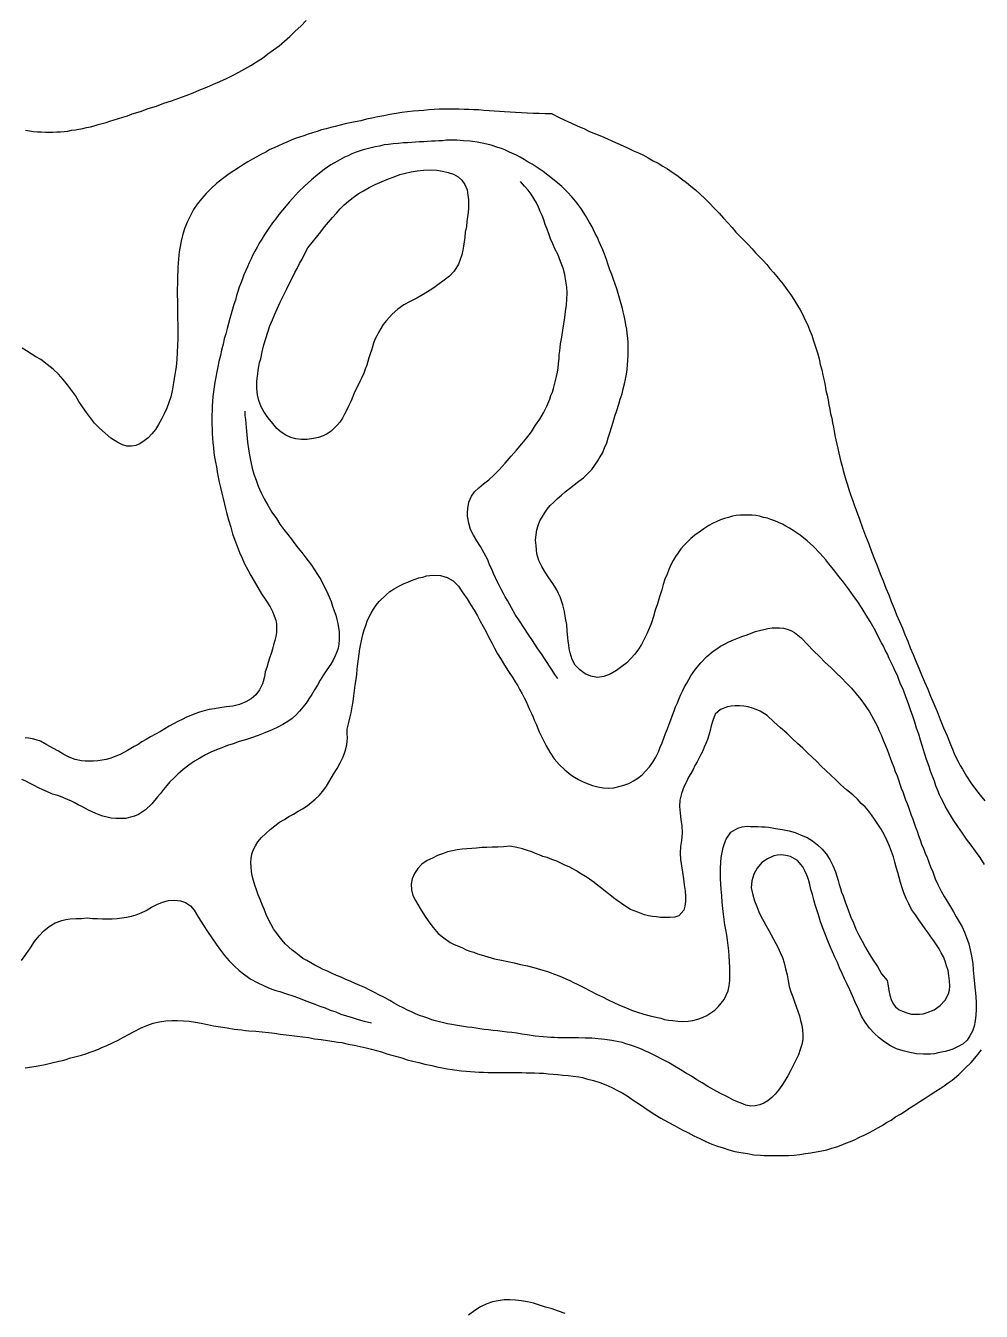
# Model space of a CAD drawing. Header units: inches. Extents: x 401374 to 405300, y 6332180 to 6336621.
# Drawn here: x 402325.6 to 402593.2, y 6334727 to 6335087.1 of the extents above; entities that cross this region are included whole.
import ezdxf

# ---------------------------------------------------------------- set-up
doc = ezdxf.new("R2010")
doc.units = ezdxf.units.IN
doc.header["$MEASUREMENT"] = 0

msp = doc.modelspace()

# ---------------------------------------------------------------- linework, layer by layer
for points in [[(402325.5, 6335057.8), (402326.7, 6335057.7), (402327.8, 6335057.5), (402328.9, 6335057.4), (402330, 6335057.4), (402331.1, 6335057.3), (402332.2, 6335057.3), (402333.2, 6335057.3), (402334.3, 6335057.4), (402335.3, 6335057.4), (402336.4, 6335057.5), (402337.4, 6335057.6), (402338.4, 6335057.8), (402339.5, 6335057.9), (402340.5, 6335058.1), (402341.6, 6335058.3), (402342.6, 6335058.6), (402343.7, 6335058.8), (402344.8, 6335059.1), (402345.9, 6335059.4), (402347, 6335059.7), (402348.1, 6335060), (402349.2, 6335060.4), (402350.4, 6335060.7), (402351.6, 6335061.1), (402352.8, 6335061.5), (402354.1, 6335061.9), (402355.4, 6335062.4), (402357.7, 6335063.1), (402359.9, 6335063.9), (402362.2, 6335064.6), (402364.3, 6335065.4), (402366.4, 6335066.1), (402368.5, 6335066.8), (402370.5, 6335067.6), (402372.5, 6335068.3), (402374.4, 6335069.1), (402376.3, 6335069.9), (402378.2, 6335070.7), (402380, 6335071.5), (402381.8, 6335072.3), (402383.5, 6335073.2), (402385.3, 6335074.1), (402387, 6335075), (402388.6, 6335076), (402390.2, 6335077), (402391.9, 6335078), (402393.4, 6335079.2), (402395, 6335080.3), (402396.6, 6335081.5), (402398.1, 6335082.8), (402399.6, 6335084.1), (402401.1, 6335085.6), (402402.6, 6335087), (402404.1, 6335088.6)], [(402473, 6335062.4), (402471.1, 6335062.4), (402469.4, 6335062.5), (402467.7, 6335062.5), (402466, 6335062.6), (402464.4, 6335062.7), (402462.8, 6335062.8), (402461.3, 6335062.9), (402459.7, 6335063), (402458.3, 6335063.1), (402456.8, 6335063.2), (402455.4, 6335063.3), (402453.9, 6335063.4), (402452.5, 6335063.5), (402451.1, 6335063.5), (402449.7, 6335063.6), (402448.4, 6335063.6), (402447, 6335063.7), (402445.6, 6335063.7), (402444.2, 6335063.7), (402442.8, 6335063.7), (402441.4, 6335063.7), (402440, 6335063.6), (402438.5, 6335063.5), (402437.1, 6335063.4), (402435.6, 6335063.3), (402434.1, 6335063.2), (402432.5, 6335063), (402430.9, 6335062.8), (402429.3, 6335062.5), (402427.6, 6335062.2), (402425.9, 6335061.9), (402424.2, 6335061.6), (402422.5, 6335061.2), (402421, 6335060.9), (402419.4, 6335060.5), (402417.9, 6335060.2), (402416.5, 6335059.9), (402415.1, 6335059.6), (402413.7, 6335059.2), (402412.3, 6335058.9), (402411, 6335058.6), (402409.7, 6335058.2), (402408.4, 6335057.9), (402407.2, 6335057.5), (402405.9, 6335057.1), (402404.7, 6335056.7), (402403.5, 6335056.3), (402402.3, 6335055.9), (402401.1, 6335055.5), (402399.9, 6335055), (402398.7, 6335054.5), (402397.6, 6335054), (402396.4, 6335053.5), (402395.2, 6335052.9), (402394, 6335052.4), (402392.8, 6335051.7), (402391.6, 6335051.1), (402390.3, 6335050.4), (402389.1, 6335049.7), (402387.8, 6335049), (402386.6, 6335048.2), (402385.2, 6335047.3), (402383.9, 6335046.5), (402382.6, 6335045.6), (402380.7, 6335044.2), (402379, 6335042.9), (402377.5, 6335041.5), (402376.1, 6335040.1), (402374.8, 6335038.6), (402373.6, 6335037.1), (402372.6, 6335035.6), (402371.7, 6335033.9), (402370.9, 6335032.3), (402370.2, 6335030.5), (402369.6, 6335028.7), (402369.1, 6335026.8), (402368.8, 6335024.8), (402368.6, 6335023.8), (402368.5, 6335022.8), (402368.4, 6335021.7), (402368.3, 6335020.6), (402368.2, 6335019.5), (402368.2, 6335018.4), (402368.1, 6335017.1), (402368.1, 6335015.9), (402368.1, 6335014.7), (402368, 6335013.6), (402368, 6335012.4), (402368, 6335011.4), (402368.1, 6335010.3), (402368.1, 6335009.2), (402368.1, 6335008.2), (402368.1, 6335007.2), (402368.1, 6335005.2), (402368.2, 6335003.3), (402368.2, 6335001.4), (402368.2, 6334999.5), (402368.1, 6334997.6), (402368, 6334995.6), (402367.9, 6334993.6), (402367.8, 6334992.6), (402367.7, 6334991.6), (402367.5, 6334990.5), (402367.4, 6334989.4), (402367.2, 6334988.3), (402367, 6334987.1), (402366.8, 6334986), (402366.6, 6334984.8), (402366.2, 6334983.2), (402365.7, 6334981.6), (402365.1, 6334980), (402364.4, 6334978.4), (402363.6, 6334976.9), (402362.8, 6334975.4), (402361.9, 6334974), (402360.9, 6334972.8), (402359.9, 6334971.7), (402358.8, 6334970.8), (402357.6, 6334970), (402356.4, 6334969.5), (402355.2, 6334969.3), (402353.9, 6334969.3), (402352.7, 6334969.7), (402351.4, 6334970.4), (402349.4, 6334971.6), (402347.8, 6334973), (402346.3, 6334974.4), (402344.9, 6334975.8), (402343.7, 6334977.3), (402342.6, 6334978.8), (402341.5, 6334980.4), (402340.5, 6334981.9), (402339.5, 6334983.5), (402338.4, 6334985), (402337.3, 6334986.5), (402336.1, 6334988), (402334.8, 6334989.5), (402333.3, 6334990.9), (402331.6, 6334992.2), (402329.8, 6334993.6), (402328.4, 6334994.4), (402327.1, 6334995.2), (402325.8, 6334996), (402324.6, 6334996.8)], [(402473, 6335062.4), (402474.8, 6335061.5), (402476.6, 6335060.6), (402478.4, 6335059.8), (402480.2, 6335059), (402481.9, 6335058.3), (402483.5, 6335057.5), (402485.2, 6335056.8), (402486.8, 6335056.2), (402488.3, 6335055.5), (402489.9, 6335054.8), (402491.4, 6335054.1), (402492.9, 6335053.5), (402494.3, 6335052.8), (402495.8, 6335052.1), (402497.2, 6335051.5), (402498.6, 6335050.8), (402499.9, 6335050.1), (402501.3, 6335049.3), (402502.7, 6335048.6), (402504, 6335047.8), (402505.3, 6335047), (402506.6, 6335046.1), (402507.9, 6335045.2), (402509.2, 6335044.2), (402510.6, 6335043.2), (402511.9, 6335042.2), (402513.2, 6335041.1), (402514.5, 6335039.9), (402515.8, 6335038.7), (402517.1, 6335037.4), (402518.4, 6335036), (402519.8, 6335034.6), (402521, 6335033.2), (402522.2, 6335031.9), (402523.4, 6335030.6), (402524.5, 6335029.3), (402525.7, 6335028.1), (402526.8, 6335026.9), (402527.9, 6335025.8), (402529, 6335024.6), (402530, 6335023.5), (402531.1, 6335022.4), (402532.1, 6335021.3), (402533.1, 6335020.2), (402534, 6335019.1), (402535, 6335018), (402535.9, 6335016.9), (402536.8, 6335015.8), (402537.7, 6335014.7), (402538.6, 6335013.5), (402539.4, 6335012.4), (402540.2, 6335011.2), (402541, 6335010), (402541.7, 6335008.7), (402542.5, 6335007.5), (402543.2, 6335006.1), (402543.8, 6335004.8), (402544.5, 6335003.4), (402545.1, 6335001.9), (402545.7, 6335000.4), (402546.2, 6334998.8), (402546.8, 6334997.2), (402547.3, 6334995.5), (402547.8, 6334993.8), (402548.1, 6334992.2), (402548.5, 6334990.7), (402548.8, 6334989.2), (402549.2, 6334987.7), (402549.5, 6334986.3), (402549.7, 6334984.9), (402550, 6334983.6), (402550.3, 6334982.2), (402550.5, 6334980.9), (402550.8, 6334979.7), (402551, 6334978.4), (402551.3, 6334977.2), (402551.5, 6334975.9), (402551.8, 6334974.7), (402552, 6334973.5), (402552.2, 6334972.3), (402552.5, 6334971.1), (402552.7, 6334969.9), (402553, 6334968.7), (402553.3, 6334967.4), (402553.6, 6334966.2), (402553.9, 6334965), (402554.2, 6334963.7), (402554.5, 6334962.5), (402554.9, 6334961.2), (402555.3, 6334959.9), (402555.7, 6334958.5), (402556.1, 6334957.2), (402556.6, 6334955.8), (402557.1, 6334954.3), (402557.6, 6334952.9), (402558.2, 6334951.4), (402559.1, 6334948.9), (402559.9, 6334946.5), (402560.8, 6334944.2), (402561.7, 6334942), (402562.5, 6334939.8), (402563.3, 6334937.7), (402564.1, 6334935.6), (402564.9, 6334933.6), (402565.7, 6334931.6), (402566.5, 6334929.6), (402567.3, 6334927.7), (402568, 6334925.8), (402568.8, 6334923.9), (402569.5, 6334922.1), (402570.3, 6334920.2), (402571.1, 6334918.4), (402571.8, 6334916.6), (402572.6, 6334914.7), (402573.3, 6334912.9), (402574.1, 6334911), (402574.9, 6334909.1), (402575.7, 6334907.2), (402576.5, 6334905.3), (402577.3, 6334903.3), (402578.2, 6334901.3), (402579, 6334899.3), (402579.9, 6334897.2), (402580.8, 6334895), (402581.7, 6334892.8), (402582.6, 6334890.5), (402583.6, 6334888.2), (402584.6, 6334885.8), (402585.1, 6334884.5), (402585.6, 6334883.3), (402586.2, 6334882.1), (402586.7, 6334881), (402587.3, 6334879.9), (402587.9, 6334878.9), (402589.1, 6334876.9), (402590.3, 6334875.1), (402591.6, 6334873.3), (402592.9, 6334871.6), (402594.2, 6334870)], [(402594.1, 6334852.2), (402592.9, 6334854.1), (402591.6, 6334855.9), (402590.4, 6334857.6), (402589.1, 6334859.3), (402587.9, 6334861), (402586.6, 6334862.8), (402585.4, 6334864.6), (402584.3, 6334866.5), (402583.7, 6334867.4), (402583.1, 6334868.5), (402582.6, 6334869.5), (402582.1, 6334870.6), (402581.5, 6334871.7), (402581, 6334872.9), (402580.5, 6334874.2), (402580.1, 6334875.5), (402579.7, 6334876.5), (402579.3, 6334877.6), (402578.9, 6334878.6), (402578.6, 6334879.6), (402577.9, 6334881.6), (402577.3, 6334883.4), (402576.7, 6334885.2), (402576.2, 6334887), (402575.7, 6334888.7), (402575.1, 6334890.4), (402574.6, 6334892), (402574, 6334893.7), (402573.4, 6334895.5), (402572.8, 6334897.2), (402572.1, 6334899.1), (402571.4, 6334901), (402570.5, 6334903), (402570.1, 6334904), (402569.7, 6334905.1), (402569.1, 6334906.3), (402568.5, 6334907.6), (402568, 6334908.8), (402567.4, 6334909.9), (402566.9, 6334911.1), (402566.3, 6334912.2), (402565.8, 6334913.3), (402565.3, 6334914.3), (402564.7, 6334915.3), (402564.2, 6334916.3), (402563.2, 6334918.3), (402562.1, 6334920.2), (402561, 6334922), (402559.8, 6334923.9), (402558.6, 6334925.7), (402557.3, 6334927.5), (402556, 6334929.4), (402554.6, 6334931.3), (402553, 6334933.2), (402552.2, 6334934.3), (402551.4, 6334935.3), (402550.5, 6334936.4), (402549.7, 6334937.5), (402548, 6334939.4), (402546.2, 6334941.2), (402544.4, 6334942.8), (402542.5, 6334944.4), (402540.5, 6334945.7), (402539.5, 6334946.4), (402538.5, 6334946.9), (402537.5, 6334947.5), (402536.4, 6334948), (402535.4, 6334948.4), (402534.3, 6334948.8), (402533.3, 6334949.2), (402532.2, 6334949.4), (402531.1, 6334949.7), (402530.1, 6334949.9), (402529, 6334950), (402527.9, 6334950), (402526.8, 6334950), (402525.7, 6334950), (402524.6, 6334949.9), (402523.5, 6334949.7), (402522.4, 6334949.4), (402521.3, 6334949.1), (402520.2, 6334948.7), (402519.1, 6334948.2), (402517.9, 6334947.7), (402516.9, 6334947.1), (402515.5, 6334946.2), (402514.2, 6334945.3), (402513, 6334944.4), (402511.9, 6334943.5), (402510, 6334941.6), (402509.1, 6334940.6), (402508.3, 6334939.5), (402507.6, 6334938.4), (402506.9, 6334937.3), (402506.3, 6334936.1), (402505.7, 6334934.8), (402505.2, 6334933.5), (402504.6, 6334932.1), (402504.1, 6334930.6), (402503.7, 6334929.1), (402503.1, 6334927.1), (402502.5, 6334925.2), (402501.9, 6334923.4), (402501.4, 6334921.6), (402500.8, 6334919.9), (402500.2, 6334918.3), (402499.5, 6334916.8), (402498.8, 6334915.3), (402498, 6334913.8), (402497.2, 6334912.5), (402496.2, 6334911.1), (402495.1, 6334909.9), (402493.9, 6334908.7), (402492.5, 6334907.6), (402491, 6334906.5), (402489.3, 6334905.5), (402487.5, 6334904.8), (402485.7, 6334904.6), (402483.9, 6334904.9), (402482.3, 6334905.6), (402480.8, 6334906.7), (402479.5, 6334908), (402478.6, 6334909.6), (402478.1, 6334911.5), (402477.8, 6334912.6), (402477.7, 6334913.7), (402477.5, 6334914.7), (402477.4, 6334915.7), (402477.2, 6334917.6), (402477.1, 6334919.4), (402476.8, 6334921.2), (402476.5, 6334923), (402476, 6334924.9), (402475.6, 6334926), (402475.3, 6334927.1), (402474.8, 6334928.1), (402474.3, 6334929.1), (402473.2, 6334930.9), (402472.1, 6334932.5), (402471.1, 6334934.1), (402470.1, 6334935.6), (402469.3, 6334937.3), (402468.7, 6334939.2), (402468.6, 6334940.3), (402468.5, 6334941.5), (402468.4, 6334943), (402468.5, 6334944.5), (402468.7, 6334945.9), (402469.1, 6334947.1), (402469.6, 6334948.4), (402470.2, 6334949.5), (402470.9, 6334950.6), (402471.6, 6334951.7), (402472.5, 6334952.7), (402473.5, 6334953.7), (402474.5, 6334954.7), (402475.6, 6334955.6), (402476.7, 6334956.6), (402477.9, 6334957.5), (402479.2, 6334958.5), (402480.5, 6334959.5), (402481.8, 6334960.5), (402483, 6334961.7), (402484.1, 6334962.8), (402485, 6334964), (402485.8, 6334965.2), (402486.5, 6334966.4), (402487.2, 6334967.6), (402487.7, 6334968.9), (402488.3, 6334970.3), (402488.7, 6334971.7), (402489.2, 6334973.1), (402489.6, 6334974.6), (402490.1, 6334976.1), (402490.6, 6334977.7), (402491.1, 6334979.3), (402491.7, 6334981.1), (402492.1, 6334982.5), (402492.6, 6334984), (402492.9, 6334985.4), (402493.3, 6334986.8), (402493.6, 6334988.1), (402493.8, 6334989.5), (402494, 6334990.8), (402494.1, 6334992.1), (402494.2, 6334993.4), (402494.3, 6334994.7), (402494.3, 6334995.9), (402494.3, 6334997.2), (402494.3, 6334998.4), (402494.2, 6334999.6), (402494, 6335000.9), (402493.9, 6335002.1), (402493.7, 6335003.3), (402493.5, 6335004.5), (402493.2, 6335005.8), (402492.9, 6335007), (402492.6, 6335008.3), (402492.3, 6335009.5), (402491.9, 6335010.8), (402491.5, 6335012.1), (402491.1, 6335013.4), (402490.7, 6335014.7), (402490.2, 6335016), (402489.7, 6335017.4), (402489.2, 6335018.7), (402488.7, 6335020.1), (402488.2, 6335021.6), (402487.7, 6335023.1), (402487.2, 6335024.3), (402486.7, 6335025.5), (402486.2, 6335026.6), (402485.7, 6335027.8), (402485.1, 6335028.9), (402484.6, 6335029.9), (402484.1, 6335031), (402483.5, 6335032), (402482.4, 6335033.9), (402481.2, 6335035.7), (402480, 6335037.4), (402478.6, 6335039.1), (402477.2, 6335040.6), (402475.7, 6335042.1), (402474.1, 6335043.5), (402472.3, 6335044.9), (402470.5, 6335046.3), (402468.5, 6335047.6), (402467.4, 6335048.3), (402466.3, 6335048.9), (402465.2, 6335049.6), (402464.1, 6335050.3), (402463, 6335050.8), (402461.9, 6335051.3), (402460.9, 6335051.8), (402459.8, 6335052.3), (402458.8, 6335052.7), (402457.8, 6335053), (402455.9, 6335053.6), (402453.9, 6335054.1), (402452, 6335054.5), (402450.1, 6335054.8), (402448.2, 6335054.9), (402446.3, 6335055), (402444.3, 6335055), (402443.3, 6335055), (402442.3, 6335054.9), (402441.3, 6335054.9), (402440.3, 6335054.8), (402439.2, 6335054.8), (402438.1, 6335054.7), (402437.1, 6335054.6), (402435.9, 6335054.6), (402434.8, 6335054.5), (402433.7, 6335054.4), (402432.5, 6335054.3), (402431.3, 6335054.3), (402429.9, 6335054.1), (402428.5, 6335054), (402427.2, 6335053.8), (402426, 6335053.7), (402424.7, 6335053.4), (402423.5, 6335053.2), (402422.3, 6335052.9), (402421.2, 6335052.6), (402420.1, 6335052.3), (402419, 6335052), (402417.9, 6335051.6), (402416.9, 6335051.2), (402415.9, 6335050.7), (402414.9, 6335050.3), (402412.9, 6335049.2), (402411, 6335048.1), (402409.2, 6335046.8), (402407.4, 6335045.4), (402405.6, 6335043.9), (402403.8, 6335042.3), (402402, 6335040.6), (402400.3, 6335038.7), (402399.4, 6335037.7), (402398.5, 6335036.7), (402397.5, 6335035.4), (402396.5, 6335034.2), (402395.6, 6335033), (402394.7, 6335031.9), (402393.9, 6335030.7), (402393.1, 6335029.6), (402392.4, 6335028.4), (402391.7, 6335027.3), (402391, 6335026.2), (402390.4, 6335025.1), (402389.8, 6335024), (402389.2, 6335022.9), (402388.7, 6335021.8), (402388.2, 6335020.7), (402387.7, 6335019.6), (402387.2, 6335018.5), (402386.7, 6335017.3), (402386.3, 6335016.2), (402385.8, 6335015), (402385.4, 6335013.9), (402385, 6335012.7), (402384.6, 6335011.5), (402384.3, 6335010.2), (402383.9, 6335009), (402383.5, 6335007.7), (402383.1, 6335006.4), (402382.8, 6335005.1), (402382.4, 6335003.7), (402382, 6335002.3), (402381.6, 6335000.8), (402381.2, 6334999.4), (402380.9, 6334997.9), (402380.4, 6334996.2), (402380.1, 6334994.7), (402379.7, 6334993.1), (402379.4, 6334991.6), (402379.1, 6334990.2), (402378.8, 6334988.7), (402378.6, 6334987.3), (402378.4, 6334986), (402378.2, 6334984.6), (402378, 6334983.3), (402377.9, 6334981.9), (402377.8, 6334980.6), (402377.8, 6334979.3), (402377.7, 6334978), (402377.7, 6334976.7), (402377.7, 6334975.5), (402377.8, 6334974.2), (402377.8, 6334972.9), (402377.9, 6334971.6), (402378, 6334970.3), (402378.2, 6334969), (402378.3, 6334967.6), (402378.5, 6334966.3), (402378.7, 6334964.9), (402379, 6334963.6), (402379.2, 6334962.2), (402379.5, 6334960.7), (402379.8, 6334959.3), (402380.1, 6334957.8), (402380.5, 6334956.2), (402380.9, 6334954.7), (402381.3, 6334953.1), (402381.5, 6334951.9), (402381.8, 6334950.8), (402382.1, 6334949.7), (402382.4, 6334948.7), (402383, 6334946.7), (402383.5, 6334944.8), (402384.2, 6334943), (402384.8, 6334941.3), (402385.5, 6334939.6), (402386.2, 6334938), (402386.9, 6334936.4), (402387.8, 6334934.7), (402388.6, 6334933.1), (402389.6, 6334931.5), (402390.6, 6334929.8), (402391.6, 6334928), (402392.8, 6334926.2), (402394.1, 6334924.3), (402394.7, 6334923), (402395.2, 6334921.8), (402395.6, 6334920.6), (402395.8, 6334919.5), (402395.8, 6334918.3), (402395.8, 6334917.2), (402395.6, 6334916), (402395.4, 6334914.9), (402395, 6334913.7), (402394.7, 6334912.5), (402394.3, 6334911.3), (402393.9, 6334910), (402393.5, 6334908.8), (402393.1, 6334907.4), (402392.7, 6334906.1), (402392.5, 6334904.7), (402391.9, 6334902.8), (402391.1, 6334901.1), (402390, 6334899.7), (402388.7, 6334898.6), (402387.2, 6334897.7), (402385.5, 6334897), (402383.6, 6334896.5), (402381.7, 6334896.3), (402380, 6334896.1), (402378.5, 6334895.8), (402377, 6334895.6), (402375.6, 6334895.2), (402374.3, 6334894.8), (402373, 6334894.4), (402371.8, 6334893.9), (402370.6, 6334893.4), (402369.4, 6334892.8), (402368.2, 6334892.2), (402367, 6334891.6), (402365.8, 6334890.9), (402364.6, 6334890.2), (402363.3, 6334889.4), (402361.9, 6334888.7), (402360.5, 6334887.9), (402359.3, 6334887.2), (402358.1, 6334886.5), (402357.1, 6334885.8), (402356, 6334885.2), (402354.1, 6334884.1), (402352.2, 6334883.1), (402350.2, 6334882.2), (402349.2, 6334881.9), (402348.1, 6334881.6), (402347, 6334881.4), (402345.8, 6334881.2), (402344.6, 6334881.1), (402343.3, 6334881.1), (402342.2, 6334881.1), (402341.2, 6334881.2), (402339.4, 6334881.6), (402337.8, 6334882.2), (402336.3, 6334883), (402334.8, 6334883.9), (402333.2, 6334884.8), (402331.5, 6334885.7), (402329.7, 6334886.7), (402328.5, 6334887.1), (402327.5, 6334887.4), (402326.4, 6334887.6), (402325.4, 6334887.7)], [(402404.6, 6335024.9), (402405.8, 6335026.4), (402407, 6335027.9), (402408.2, 6335029.4), (402409.3, 6335030.8), (402410.4, 6335032.1), (402411.5, 6335033.4), (402412.6, 6335034.6), (402413.7, 6335035.8), (402414.8, 6335036.9), (402416, 6335038), (402417.3, 6335039), (402418.7, 6335040), (402420.2, 6335040.9), (402421.8, 6335041.8), (402423.5, 6335042.6), (402425.4, 6335043.5), (402427.2, 6335044.2), (402428.8, 6335044.8), (402430.4, 6335045.4), (402432, 6335045.8), (402433.5, 6335046.2), (402435.2, 6335046.5), (402437, 6335046.6), (402439, 6335046.7), (402440.7, 6335046.6), (402442.3, 6335046.4), (402443.9, 6335046), (402445.4, 6335045.5), (402446.7, 6335044.8), (402447.7, 6335043.8), (402448.6, 6335042.6), (402449.2, 6335041.1), (402449.4, 6335039.6), (402449.6, 6335038.3), (402449.6, 6335037.1), (402449.6, 6335036), (402449.5, 6335034.8), (402449.3, 6335033.6), (402449.1, 6335032.3), (402449, 6335030.9), (402448.7, 6335029.3), (402448.6, 6335027.9), (402448.4, 6335026.6), (402448.2, 6335025.4), (402448, 6335024.2), (402447.7, 6335022.9), (402447.3, 6335021.6), (402446.8, 6335020.3), (402445.6, 6335018.4), (402444.3, 6335017), (402442.8, 6335015.8), (402441, 6335014.5), (402439.9, 6335013.7), (402438.9, 6335013), (402436.9, 6335011.8), (402435.1, 6335010.8), (402433.3, 6335009.9), (402431.5, 6335008.9), (402429.8, 6335007.7), (402428.2, 6335006.3), (402426.6, 6335004.5), (402425.7, 6335003.4), (402425, 6335002.3), (402424.4, 6335001.2), (402423.9, 6335000.2), (402423.4, 6334999.2), (402423, 6334998.2), (402422.7, 6334997.2), (402422.4, 6334996.2), (402422.1, 6334995.2), (402421.7, 6334994.1), (402421.4, 6334993.1), (402421.1, 6334992), (402420.7, 6334990.9), (402420.3, 6334989.8), (402419.7, 6334988.6), (402419.2, 6334987.5), (402418.5, 6334986.1), (402417.8, 6334984.7), (402417.2, 6334983.3), (402416.7, 6334982), (402416.1, 6334980.7), (402415.5, 6334979.5), (402414.9, 6334978.3), (402414.3, 6334977.2), (402413.6, 6334976.1), (402412.8, 6334975.2), (402411.1, 6334973.5), (402410, 6334972.8), (402408.9, 6334972.2), (402407.6, 6334971.8), (402406.2, 6334971.5), (402404.4, 6334971.2), (402402.8, 6334971.2), (402401.2, 6334971.4), (402399.8, 6334971.8), (402398.4, 6334972.4), (402397.1, 6334973.3), (402395.9, 6334974.3), (402394.8, 6334975.7), (402393.5, 6334977.3), (402392.4, 6334978.9), (402391.5, 6334980.4), (402390.9, 6334982.1), (402390.5, 6334983.7), (402390.3, 6334985.5), (402390.3, 6334987.4), (402390.4, 6334988.4), (402390.6, 6334989.5), (402390.7, 6334990.6), (402390.9, 6334991.7), (402391.1, 6334992.8), (402391.4, 6334993.8), (402391.8, 6334995.8), (402392.3, 6334997.7), (402392.8, 6334999.5), (402393.4, 6335001.3), (402394, 6335003), (402394.7, 6335004.7), (402395.4, 6335006.3), (402396.1, 6335008), (402396.9, 6335009.7), (402397.7, 6335011.4), (402398.6, 6335013.2), (402399.5, 6335015), (402400.5, 6335017), (402401, 6335018), (402401.6, 6335019.1), (402402.3, 6335020.5), (402403, 6335021.7), (402403.7, 6335023.1), (402404.6, 6335024.9)], [(402474.6, 6334904.3), (402473.8, 6334905.4), (402473, 6334906.6), (402472.3, 6334907.7), (402471.6, 6334908.8), (402470.9, 6334909.9), (402470.2, 6334910.9), (402469.5, 6334911.9), (402468.8, 6334912.9), (402467.5, 6334914.9), (402466.3, 6334916.7), (402465.1, 6334918.6), (402463.9, 6334920.4), (402462.7, 6334922.2), (402461.6, 6334924.1), (402460.5, 6334926.1), (402459.9, 6334927.1), (402459.4, 6334928.1), (402458.8, 6334929.1), (402458.3, 6334930.2), (402457.7, 6334931.3), (402457.2, 6334932.5), (402456.6, 6334933.7), (402456.1, 6334934.9), (402455.5, 6334936.1), (402455, 6334937.5), (402454, 6334939.4), (402453, 6334941.2), (402451.9, 6334942.8), (402451, 6334944.4), (402450.2, 6334946), (402449.7, 6334947.8), (402449.3, 6334949.7), (402449.3, 6334950.7), (402449.4, 6334951.9), (402449.7, 6334953.7), (402450.4, 6334955.3), (402451.3, 6334956.6), (402452.5, 6334957.7), (402453.8, 6334958.8), (402455.3, 6334959.9), (402456.7, 6334961.2), (402458.2, 6334962.7), (402459.9, 6334964.6), (402461.5, 6334966.5), (402463, 6334968.2), (402464.5, 6334970), (402465.9, 6334971.7), (402467.2, 6334973.4), (402468.4, 6334975.2), (402469.6, 6334976.9), (402470.6, 6334978.7), (402471.5, 6334980.5), (402472.4, 6334982.5), (402472.7, 6334983.5), (402473.1, 6334984.5), (402473.4, 6334985.5), (402473.7, 6334986.6), (402474, 6334987.7), (402474.2, 6334988.9), (402474.5, 6334990.1), (402474.7, 6334991.3), (402474.8, 6334992.5), (402475, 6334993.9), (402475, 6334994.9), (402475.2, 6334996), (402475.3, 6334997), (402475.4, 6334998), (402475.7, 6334999.9), (402476, 6335001.8), (402476.3, 6335003.6), (402476.6, 6335005.4), (402476.8, 6335007.1), (402477, 6335008.8), (402477.1, 6335010.5), (402477.2, 6335012.2), (402477.1, 6335013.9), (402476.9, 6335015.6), (402476.6, 6335017.4), (402476.1, 6335019.2), (402475.4, 6335021.1), (402474.6, 6335023.1), (402473.8, 6335024.6), (402473.2, 6335026), (402472.6, 6335027.4), (402472.1, 6335028.8), (402471.6, 6335030.1), (402471.1, 6335031.4), (402470.7, 6335032.7), (402470.2, 6335033.9), (402469.7, 6335035.1), (402469.2, 6335036.3), (402468.6, 6335037.5), (402467.9, 6335038.7), (402467.1, 6335039.9), (402466.3, 6335041), (402465.3, 6335042.2), (402464.2, 6335043.5)], [(402387, 6334979.1), (402387, 6334977.9), (402387.1, 6334976.8), (402387.2, 6334975.7), (402387.3, 6334974.6), (402387.4, 6334973.5), (402387.5, 6334972.5), (402387.7, 6334970.5), (402388, 6334968.6), (402388.3, 6334966.8), (402388.6, 6334965), (402389, 6334963.2), (402389.5, 6334961.5), (402390.1, 6334959.8), (402390.7, 6334958.1), (402391.5, 6334956.3), (402392.4, 6334954.6), (402393.4, 6334952.8), (402394.5, 6334950.9), (402395.8, 6334949.1), (402396.8, 6334947.5), (402397.9, 6334946), (402399, 6334944.6), (402400, 6334943.3), (402401, 6334942), (402401.9, 6334940.8), (402402.9, 6334939.6), (402403.8, 6334938.4), (402404.7, 6334937.2), (402405.6, 6334936), (402406.5, 6334934.7), (402407.3, 6334933.4), (402408.2, 6334932), (402409, 6334930.4), (402409.8, 6334928.8), (402410.6, 6334927.1), (402411.1, 6334925.8), (402411.5, 6334924.5), (402412, 6334923.2), (402412.4, 6334922), (402412.7, 6334920.8), (402413, 6334919.7), (402413.2, 6334918.5), (402413.4, 6334917.4), (402413.4, 6334916.2), (402413.4, 6334915.1), (402413.3, 6334913.9), (402413.1, 6334912.8), (402412.7, 6334911.7), (402412.3, 6334910.6), (402411.7, 6334909.4), (402411, 6334908.3), (402409.9, 6334906.7), (402409, 6334905.3), (402408.1, 6334903.8), (402407.3, 6334902.4), (402406.5, 6334901.1), (402405.7, 6334899.8), (402404.9, 6334898.6), (402404.1, 6334897.4), (402403.2, 6334896.2), (402402.3, 6334895.1), (402401.3, 6334894.1), (402400.2, 6334893.1), (402399, 6334892.2), (402397.6, 6334891.4), (402396.2, 6334890.6), (402394.6, 6334889.9), (402392.6, 6334889.1), (402390.7, 6334888.3), (402388.8, 6334887.7), (402387.1, 6334887.1), (402385.4, 6334886.6), (402383.7, 6334886), (402382.1, 6334885.5), (402380.5, 6334884.9), (402379, 6334884.3), (402377.4, 6334883.6), (402375.9, 6334882.9), (402374.4, 6334882), (402372.9, 6334881.1), (402371.3, 6334880), (402369.7, 6334878.8), (402368.2, 6334877.5), (402367.1, 6334876.4), (402366, 6334875.3), (402365.1, 6334874.3), (402364.2, 6334873.2), (402363.3, 6334872.1), (402362.5, 6334871.1), (402360.9, 6334869.2), (402359.1, 6334867.5), (402357.2, 6334866.2), (402356.1, 6334865.7), (402354.9, 6334865.4), (402353.6, 6334865.1), (402352.2, 6334865.1), (402350.8, 6334865.1), (402349.5, 6334865.2), (402348.4, 6334865.4), (402347.2, 6334865.7), (402346.2, 6334866.1), (402345.2, 6334866.5), (402343.2, 6334867.4), (402341.3, 6334868.4), (402340.3, 6334868.9), (402339.2, 6334869.5), (402338.2, 6334870), (402337, 6334870.5), (402335.8, 6334871), (402334.6, 6334871.5), (402333.1, 6334871.9), (402331.7, 6334872.5), (402330.4, 6334873.1), (402329.2, 6334873.7), (402328, 6334874.3), (402326.8, 6334874.9), (402325.6, 6334875.5), (402324.5, 6334876)], [(402415.6, 6334890.1), (402416, 6334891.6), (402416.4, 6334893.2), (402416.7, 6334894.7), (402417, 6334896.3), (402417.3, 6334897.8), (402417.5, 6334899.4), (402417.7, 6334900.9), (402417.9, 6334902.4), (402418.1, 6334904), (402418.3, 6334905.4), (402418.4, 6334906.9), (402418.6, 6334908.4), (402418.8, 6334909.8), (402419, 6334911.2), (402419.2, 6334912.6), (402419.4, 6334914), (402419.7, 6334915.3), (402420, 6334916.6), (402420.4, 6334917.9), (402420.8, 6334919.1), (402421.2, 6334920.3), (402421.8, 6334921.5), (402422.3, 6334922.6), (402423, 6334923.7), (402423.7, 6334924.8), (402424.6, 6334925.8), (402426.5, 6334927.7), (402427.6, 6334928.6), (402428.8, 6334929.4), (402430.1, 6334930.1), (402431.6, 6334930.9), (402432.6, 6334931.3), (402433.6, 6334931.7), (402434.7, 6334932.1), (402435.7, 6334932.5), (402436.8, 6334932.7), (402437.8, 6334933), (402438.8, 6334933.1), (402439.8, 6334933.2), (402441.8, 6334933.1), (402443.6, 6334932.6), (402445.3, 6334931.6), (402446.8, 6334930.1), (402448, 6334928.3), (402449.2, 6334926.6), (402450.2, 6334925), (402451.2, 6334923.4), (402452.1, 6334921.8), (402452.9, 6334920.3), (402453.7, 6334918.8), (402454.5, 6334917.3), (402455.3, 6334915.8), (402456.1, 6334914.3), (402456.9, 6334912.8), (402457.7, 6334911.2), (402458.7, 6334909.6), (402459.7, 6334908), (402460.8, 6334906.2), (402462, 6334904.5), (402462.7, 6334903.3), (402463.4, 6334902.2), (402464, 6334901.1), (402464.6, 6334900), (402465.2, 6334898.9), (402465.7, 6334897.8), (402466.2, 6334896.7), (402466.7, 6334895.6), (402467.2, 6334894.5), (402467.7, 6334893.4), (402468.1, 6334892.4), (402468.6, 6334891.3), (402469, 6334890.3), (402469.4, 6334889.3), (402470.4, 6334887.3), (402471.3, 6334885.4), (402472.4, 6334883.6), (402473.6, 6334881.8), (402475, 6334880.2), (402476.6, 6334878.7), (402478.3, 6334877.3), (402479.3, 6334876.6), (402480.4, 6334876), (402481.5, 6334875.4), (402482.8, 6334874.9), (402484.3, 6334874.3), (402485.8, 6334873.9), (402487.3, 6334873.7), (402488.8, 6334873.6), (402490.3, 6334873.7), (402491.7, 6334874), (402493.1, 6334874.4), (402494.5, 6334874.9), (402495.8, 6334875.6), (402497, 6334876.4), (402498.2, 6334877.3), (402499.3, 6334878.4), (402500.3, 6334879.5), (402501.2, 6334880.8), (402502.1, 6334882.2), (402502.8, 6334883.7), (402503.3, 6334885), (402503.8, 6334886.3), (402504.3, 6334887.6), (402504.8, 6334888.9), (402505.3, 6334890.2), (402505.8, 6334891.5), (402506.3, 6334892.7), (402506.7, 6334894), (402507.2, 6334895.2), (402507.6, 6334896.3), (402508.1, 6334897.5), (402508.6, 6334898.7), (402509.1, 6334899.8), (402509.6, 6334900.9), (402510.1, 6334901.9), (402510.7, 6334903), (402511.3, 6334904), (402511.9, 6334905), (402513.2, 6334906.9), (402514.7, 6334908.7), (402516.3, 6334910.4), (402518.1, 6334911.9), (402519.1, 6334912.6), (402520.2, 6334913.3), (402521.3, 6334913.9), (402522.5, 6334914.5), (402523.8, 6334915.1), (402525.2, 6334915.7), (402526.4, 6334916.1), (402527.6, 6334916.5), (402528.8, 6334917), (402530, 6334917.4), (402531.1, 6334917.7), (402532.3, 6334918), (402533.4, 6334918.3), (402534.6, 6334918.5), (402535.7, 6334918.5), (402536.7, 6334918.5), (402537.8, 6334918.4), (402538.8, 6334918.1), (402539.9, 6334917.7), (402540.9, 6334917.2), (402542.8, 6334915.7), (402544.5, 6334913.8), (402546.2, 6334912), (402547.9, 6334910.4), (402549.5, 6334908.8), (402551.1, 6334907.4), (402552.6, 6334905.9), (402554.1, 6334904.5), (402555.5, 6334903), (402556.9, 6334901.6), (402558.2, 6334900), (402559.5, 6334898.4), (402560.7, 6334896.7), (402561.9, 6334894.9), (402563, 6334892.9), (402563.6, 6334891.9), (402564.1, 6334890.8), (402564.6, 6334889.6), (402565.2, 6334888.5), (402565.7, 6334887), (402566.3, 6334885.7), (402566.8, 6334884.4), (402567.3, 6334883.1), (402567.8, 6334881.8), (402568.2, 6334880.6), (402568.7, 6334879.4), (402569.1, 6334878.2), (402569.6, 6334877), (402570, 6334875.9), (402570.4, 6334874.7), (402570.8, 6334873.6), (402571.2, 6334872.5), (402571.6, 6334871.4), (402572, 6334870.3), (402572.4, 6334869.3), (402572.8, 6334868.2), (402573.2, 6334867.1), (402573.6, 6334866), (402574, 6334864.9), (402574.4, 6334863.8), (402574.8, 6334862.6), (402575.2, 6334861.5), (402575.6, 6334860.3), (402576.1, 6334859.1), (402576.5, 6334857.9), (402577, 6334856.7), (402577.5, 6334855.4), (402578, 6334854.1), (402578.5, 6334852.8), (402579, 6334851.5), (402579.6, 6334850.1), (402580.3, 6334848.2), (402581.1, 6334846.4), (402582, 6334844.7), (402582.8, 6334843.2), (402583.7, 6334841.7), (402584.6, 6334840.3), (402585.4, 6334838.9), (402586.2, 6334837.5), (402587, 6334836.1), (402587.8, 6334834.7), (402588.5, 6334833.2), (402589.1, 6334831.7), (402589.7, 6334830), (402590.1, 6334828.3), (402590.5, 6334826.5), (402590.6, 6334825.5), (402590.8, 6334824.5), (402590.9, 6334822.6), (402591.1, 6334820.7), (402591.3, 6334818.8), (402591.5, 6334817), (402591.7, 6334815.2), (402591.8, 6334813.4), (402591.8, 6334811.6), (402591.7, 6334810), (402591.5, 6334808.4), (402591.2, 6334806.9), (402590.7, 6334805.5), (402590, 6334804.2), (402589.2, 6334803), (402588.1, 6334802), (402586.7, 6334801.2), (402585.2, 6334800.5), (402584.1, 6334800.1), (402583.1, 6334799.8), (402582.1, 6334799.6), (402581.1, 6334799.4), (402580.1, 6334799.2), (402579, 6334799.1), (402577, 6334799.1), (402575.1, 6334799.2), (402573.2, 6334799.5), (402571.3, 6334800), (402569.5, 6334800.6), (402567.8, 6334801.4), (402566.2, 6334802.4), (402564.6, 6334803.6), (402563.2, 6334804.9), (402561.9, 6334806.3), (402560.7, 6334808), (402559.7, 6334809.7), (402558.8, 6334811.7), (402557.9, 6334813.6), (402557.1, 6334815.4), (402556.4, 6334817.1), (402555.6, 6334818.7), (402554.9, 6334820.2), (402554.2, 6334821.7), (402553.5, 6334823.2), (402552.9, 6334824.7), (402552.2, 6334826.2), (402551.5, 6334827.7), (402550.9, 6334829.2), (402550.2, 6334830.8), (402549.6, 6334832.5), (402548.9, 6334834.2), (402548.2, 6334836.1), (402547.6, 6334838.1), (402547.1, 6334839.5), (402546.7, 6334840.9), (402546.3, 6334842.3), (402545.9, 6334843.8), (402545.5, 6334845.2), (402545.2, 6334846.6), (402544.8, 6334848), (402544.3, 6334849.2), (402543.8, 6334850.4), (402543.2, 6334851.5), (402541.7, 6334853.3), (402539.8, 6334854.4), (402538.5, 6334854.7), (402537.2, 6334854.9), (402536.1, 6334854.8), (402535.1, 6334854.6), (402533.3, 6334853.8), (402531.7, 6334852.7), (402530.4, 6334851.2), (402529.5, 6334849.5), (402528.9, 6334847.6), (402528.8, 6334845.6), (402529.2, 6334843.7), (402529.7, 6334842), (402530.3, 6334840.4), (402530.9, 6334838.9), (402531.6, 6334837.5), (402532.3, 6334836.2), (402533, 6334835), (402533.7, 6334833.7), (402534.4, 6334832.5), (402535, 6334831.3), (402535.7, 6334830.1), (402536.3, 6334828.8), (402536.9, 6334827.5), (402537.5, 6334826.1), (402538, 6334824.6), (402538.4, 6334823), (402538.8, 6334821.3), (402539.1, 6334819.6), (402539.4, 6334818), (402539.9, 6334816.5), (402540.4, 6334815.1), (402540.9, 6334813.7), (402541.4, 6334812.4), (402541.8, 6334811.1), (402542.3, 6334809.8), (402542.6, 6334808.5), (402542.9, 6334807.2), (402543.1, 6334805.9), (402543.2, 6334804.5), (402543.2, 6334803.2), (402542.9, 6334801.8), (402542.5, 6334800.4), (402542, 6334798.9), (402541.3, 6334797.4), (402540.5, 6334795.9), (402539.8, 6334794.4), (402539, 6334793), (402538.2, 6334791.6), (402537.3, 6334790.3), (402536.4, 6334789), (402535.5, 6334787.9), (402534.5, 6334786.9), (402533.4, 6334786), (402532.3, 6334785.3), (402531.2, 6334784.9), (402529.9, 6334784.6), (402528.7, 6334784.5), (402527.3, 6334784.8), (402526, 6334785.3), (402524.9, 6334785.7), (402523.8, 6334786.2), (402521.9, 6334787.2), (402520, 6334788.1), (402518.3, 6334789.1), (402516.6, 6334790), (402515, 6334791), (402513.5, 6334791.9), (402512, 6334792.9), (402510.4, 6334793.8), (402508.9, 6334794.8), (402507.3, 6334795.7), (402505.6, 6334796.7), (402503.9, 6334797.6), (402502, 6334798.6), (402500.1, 6334799.5), (402499, 6334800), (402498, 6334800.5), (402496.8, 6334800.9), (402495.8, 6334801.3), (402494.7, 6334801.7), (402493.7, 6334802), (402492.7, 6334802.3), (402491.7, 6334802.5), (402489.7, 6334802.9), (402487.8, 6334803.2), (402485.9, 6334803.4), (402484.1, 6334803.5), (402482.3, 6334803.5), (402480.4, 6334803.6), (402478.5, 6334803.6), (402476.6, 6334803.6), (402474.6, 6334803.6), (402473.6, 6334803.7), (402472.6, 6334803.7), (402471.6, 6334803.8), (402470.5, 6334803.9), (402469.4, 6334804), (402468.3, 6334804.1), (402467.1, 6334804.3), (402466, 6334804.5), (402464.5, 6334804.7), (402463.1, 6334804.9), (402461.7, 6334805.1), (402460.4, 6334805.2), (402459, 6334805.4), (402457.7, 6334805.6), (402456.5, 6334805.7), (402455.2, 6334805.9), (402454, 6334806), (402452.8, 6334806.2), (402451.7, 6334806.3), (402450.5, 6334806.5), (402449.3, 6334806.6), (402448.2, 6334806.8), (402447.1, 6334807), (402446, 6334807.2), (402444.9, 6334807.4), (402443.7, 6334807.6), (402442.6, 6334807.8), (402441.5, 6334808.1), (402440.4, 6334808.4), (402439.3, 6334808.7), (402438.2, 6334809.1), (402437.1, 6334809.5), (402435.9, 6334809.9), (402434.8, 6334810.4), (402433.6, 6334810.9), (402432.5, 6334811.4), (402431.3, 6334812), (402430.1, 6334812.6), (402428.8, 6334813.3), (402427.6, 6334814.1), (402426.1, 6334814.9), (402424.7, 6334815.6), (402423.3, 6334816.3), (402422, 6334817), (402420.6, 6334817.7), (402419.2, 6334818.3), (402417.9, 6334818.9), (402416.5, 6334819.5), (402415.2, 6334820), (402413.9, 6334820.6), (402412.6, 6334821.1), (402411.4, 6334821.7), (402410.1, 6334822.3), (402408.9, 6334822.8), (402407.7, 6334823.4), (402406.6, 6334824), (402405.4, 6334824.6), (402404.3, 6334825.3), (402403.2, 6334825.9), (402402.2, 6334826.7), (402401.2, 6334827.4), (402400.2, 6334828.2), (402398.3, 6334830), (402396.6, 6334832), (402395.8, 6334833), (402395, 6334834.2), (402394.3, 6334835.4), (402393.6, 6334836.8), (402392.9, 6334838.2), (402392.4, 6334839.7), (402391.8, 6334841), (402391.3, 6334842.4), (402390.7, 6334843.7), (402390.2, 6334845.1), (402389.8, 6334846.4), (402389.4, 6334847.7), (402389, 6334849), (402388.8, 6334850.2), (402388.7, 6334851.5), (402388.6, 6334852.7), (402388.7, 6334853.9), (402388.9, 6334855.1), (402389.3, 6334856.2), (402389.9, 6334857.4), (402390.6, 6334858.5), (402391.6, 6334859.7), (402392.8, 6334860.9), (402394.1, 6334862), (402395.4, 6334863), (402396.7, 6334864), (402398.1, 6334864.8), (402399.3, 6334865.6), (402400.6, 6334866.3), (402401.9, 6334867.1), (402403.1, 6334867.8), (402404.4, 6334868.6), (402405.5, 6334869.5), (402406.7, 6334870.5), (402407.8, 6334871.5), (402408.8, 6334872.7), (402409.8, 6334874.1), (402410.8, 6334875.7), (402411.8, 6334877.5), (402412.8, 6334879.1), (402413.7, 6334880.7), (402414.5, 6334882.3), (402415.1, 6334883.9), (402415.5, 6334885.7), (402415.6, 6334886.7), (402415.7, 6334887.7), (402415.6, 6334888.8), (402415.6, 6334890.1)], [(402461.2, 6334857.3), (402459.4, 6334857.1), (402457.8, 6334857), (402456.2, 6334857), (402454.7, 6334856.9), (402453.3, 6334856.9), (402451.8, 6334856.8), (402450.5, 6334856.7), (402449.1, 6334856.6), (402447.8, 6334856.5), (402446.4, 6334856.3), (402445.1, 6334856), (402443.7, 6334855.7), (402442.3, 6334855.2), (402440.9, 6334854.7), (402439.5, 6334854), (402438, 6334853.3), (402436.5, 6334852.3), (402435.4, 6334851.1), (402434.5, 6334849.7), (402433.8, 6334848.2), (402433.5, 6334846.7), (402433.6, 6334845.1), (402434, 6334843.5), (402434.8, 6334842.1), (402435.4, 6334841), (402436.1, 6334839.9), (402437.3, 6334837.9), (402438.5, 6334836.1), (402439.7, 6334834.5), (402441.1, 6334832.9), (402442.7, 6334831.6), (402444.5, 6334830.3), (402445.6, 6334829.8), (402446.8, 6334829.3), (402447.9, 6334828.8), (402448.9, 6334828.3), (402450, 6334827.9), (402451.1, 6334827.6), (402452.1, 6334827.2), (402453.1, 6334826.9), (402455, 6334826.3), (402456.9, 6334825.8), (402458.8, 6334825.4), (402460.6, 6334825), (402462.4, 6334824.6), (402464.2, 6334824.2), (402466.1, 6334823.8), (402467.9, 6334823.3), (402469.8, 6334822.8), (402471.7, 6334822.2), (402473.7, 6334821.5), (402474.7, 6334821.1), (402475.8, 6334820.6), (402476.9, 6334820.2), (402478, 6334819.7), (402479, 6334819.1), (402480, 6334818.7), (402481.9, 6334817.7), (402483.7, 6334816.8), (402485.4, 6334815.9), (402487.1, 6334815.1), (402488.7, 6334814.3), (402490.3, 6334813.5), (402491.9, 6334812.8), (402493.6, 6334812.1), (402495.2, 6334811.4), (402496.9, 6334810.8), (402498.7, 6334810.3), (402500.5, 6334809.8), (402502.5, 6334809.3), (402503.5, 6334809.1), (402504.5, 6334808.8), (402505.6, 6334808.6), (402506.8, 6334808.5), (402508.2, 6334808.3), (402509.6, 6334808.2), (402511.1, 6334808.3), (402512.4, 6334808.5), (402513.8, 6334808.9), (402515.1, 6334809.3), (402516.3, 6334809.9), (402517.5, 6334810.6), (402518.6, 6334811.4), (402519.5, 6334812.3), (402520.4, 6334813.3), (402521.2, 6334814.4), (402521.8, 6334815.6), (402522.3, 6334816.8), (402522.6, 6334818.2), (402522.8, 6334819.7), (402522.8, 6334821.5), (402522.8, 6334823.3), (402522.7, 6334824.9), (402522.6, 6334826.5), (402522.5, 6334828), (402522.3, 6334829.5), (402522.1, 6334831), (402521.9, 6334832.4), (402521.7, 6334833.9), (402521.4, 6334835.3), (402521.2, 6334836.8), (402521, 6334838.3), (402520.8, 6334839.9), (402520.6, 6334841.6), (402520.5, 6334843.4), (402520.4, 6334845.3), (402520.3, 6334846.7), (402520.2, 6334848.2), (402520.2, 6334849.7), (402520.2, 6334851.2), (402520.3, 6334852.7), (402520.4, 6334854.1), (402520.6, 6334855.5), (402520.9, 6334856.9), (402521.3, 6334858.1), (402521.8, 6334859.3), (402523.1, 6334861.2), (402525, 6334862.4), (402526.2, 6334862.7), (402527.6, 6334862.9), (402528.6, 6334862.8), (402529.6, 6334862.8), (402530.6, 6334862.8), (402531.7, 6334862.7), (402532.7, 6334862.7), (402533.7, 6334862.6), (402535.6, 6334862.3), (402537.5, 6334862), (402539.4, 6334861.6), (402541.1, 6334861.1), (402542.8, 6334860.4), (402544.4, 6334859.7), (402545.9, 6334858.8), (402547.3, 6334857.7), (402548.6, 6334856.5), (402549.8, 6334855.2), (402550.8, 6334853.6), (402551.6, 6334851.9), (402552.4, 6334850.1), (402552.7, 6334848.9), (402553.1, 6334847.7), (402553.4, 6334846.6), (402553.8, 6334845.5), (402554.1, 6334844.4), (402554.5, 6334843.4), (402555.2, 6334841.4), (402555.9, 6334839.5), (402556.6, 6334837.6), (402557.4, 6334835.8), (402558.1, 6334834.1), (402558.9, 6334832.4), (402559.8, 6334830.7), (402560.8, 6334828.9), (402561.8, 6334827.2), (402562.9, 6334825.4), (402564.1, 6334823.6), (402565.3, 6334821.6), (402566.8, 6334819.7), (402567.1, 6334818.2), (402567.3, 6334816.9), (402567.6, 6334815.6), (402568, 6334814.4), (402568.5, 6334813.2), (402569.2, 6334812.3), (402570.2, 6334811.5), (402571.6, 6334810.9), (402572.6, 6334810.5), (402573.7, 6334810.3), (402574.8, 6334810.3), (402575.9, 6334810.3), (402576.9, 6334810.4), (402578, 6334810.7), (402580, 6334811.5), (402581.7, 6334812.7), (402583.1, 6334814.2), (402584, 6334816), (402584.3, 6334817), (402584.4, 6334818.1), (402584.3, 6334819.6), (402584.1, 6334821.1), (402583.9, 6334822.5), (402583.5, 6334823.8), (402583.1, 6334825.1), (402582.6, 6334826.3), (402582, 6334827.4), (402581.4, 6334828.6), (402580.7, 6334829.7), (402579.9, 6334830.8), (402579.1, 6334831.9), (402578.3, 6334833), (402577.5, 6334834.2), (402576.6, 6334835.4), (402575.7, 6334836.7), (402574.8, 6334838.1), (402573.7, 6334839.6), (402572.9, 6334841.2), (402572.2, 6334842.7), (402571.5, 6334844.2), (402571, 6334845.6), (402570.6, 6334847.1), (402570.2, 6334848.5), (402569.8, 6334849.9), (402569.4, 6334851.4), (402569, 6334852.8), (402568.6, 6334854.3), (402568.1, 6334855.8), (402567.5, 6334857.3), (402566.8, 6334858.8), (402566.1, 6334860.4), (402565.2, 6334862.1), (402564.2, 6334863.5), (402563.3, 6334864.9), (402562.5, 6334866.1), (402561.6, 6334867.2), (402560.7, 6334868.3), (402559.6, 6334869.3), (402558.5, 6334870.5), (402557.2, 6334871.7), (402555.5, 6334873.1), (402553.9, 6334874.5), (402552.5, 6334875.9), (402551.1, 6334877.2), (402549.7, 6334878.5), (402548.4, 6334879.7), (402547.1, 6334881), (402545.8, 6334882.2), (402544.5, 6334883.5), (402543.2, 6334884.8), (402541.7, 6334886.1), (402540.2, 6334887.5), (402538.7, 6334889), (402537, 6334890.5), (402535.1, 6334892.1), (402533.2, 6334893.9), (402531.3, 6334895.1), (402530.2, 6334895.6), (402529.1, 6334896), (402527.9, 6334896.3), (402526.7, 6334896.5), (402525.5, 6334896.6), (402524.3, 6334896.6), (402523.2, 6334896.5), (402522.1, 6334896.3), (402520.2, 6334895.6), (402518.7, 6334894.3), (402518, 6334892.5), (402517.6, 6334891), (402517.3, 6334889.7), (402516.9, 6334888.4), (402516.5, 6334887.2), (402516.1, 6334886.1), (402515.6, 6334885), (402515.2, 6334884), (402514.7, 6334883), (402514.1, 6334881.9), (402513.6, 6334880.9), (402513, 6334879.9), (402512.5, 6334878.8), (402511.9, 6334877.7), (402511.2, 6334876.6), (402510.6, 6334875.3), (402510, 6334874.1), (402509.2, 6334872.1), (402508.8, 6334870.2), (402508.7, 6334868.4), (402508.9, 6334866.6), (402509.1, 6334864.8), (402509.3, 6334863), (402509.4, 6334861), (402509.3, 6334859.9), (402509.2, 6334858.9), (402509, 6334857.2), (402508.9, 6334855.4), (402509, 6334853.6), (402509.2, 6334851.8), (402509.5, 6334850), (402509.8, 6334848.2), (402510, 6334846.5), (402510.3, 6334844.8), (402510.4, 6334843.2), (402510.4, 6334841.8), (402510.2, 6334840.5), (402509.9, 6334839.4), (402508.5, 6334837.8), (402507.4, 6334837.4), (402506, 6334837.3), (402504.6, 6334837.3), (402503.4, 6334837.3), (402502.2, 6334837.5), (402501.1, 6334837.6), (402500, 6334837.8), (402498.9, 6334838.1), (402497, 6334838.8), (402495, 6334839.6), (402493.1, 6334840.8), (402491.2, 6334842.1), (402490.2, 6334842.8), (402489.2, 6334843.7), (402488, 6334844.6), (402486.9, 6334845.5), (402485.8, 6334846.3), (402484.8, 6334847.1), (402482.8, 6334848.5), (402480.8, 6334849.8), (402479.8, 6334850.4), (402478.8, 6334851), (402477.8, 6334851.5), (402476.6, 6334852), (402475.5, 6334852.6), (402474.3, 6334853.1), (402472.9, 6334853.6), (402471.6, 6334854.1), (402470.4, 6334854.4), (402469.4, 6334854.9), (402468.4, 6334855.3), (402467.3, 6334855.7), (402466.1, 6334856.1), (402464.7, 6334856.6), (402463.1, 6334856.9), (402461.2, 6334857.3)], [(402324.4, 6334825.3), (402325.6, 6334827), (402326.9, 6334828.8), (402328.1, 6334830.6), (402329.4, 6334832.2), (402330.7, 6334833.6), (402332.2, 6334834.8), (402333.8, 6334835.8), (402335.7, 6334836.5), (402336.8, 6334836.8), (402338, 6334837), (402339.6, 6334837.1), (402341.2, 6334837.1), (402342.8, 6334837.2), (402344.3, 6334837.1), (402345.7, 6334837.1), (402347.1, 6334837), (402348.5, 6334837), (402349.8, 6334837), (402351.2, 6334837.1), (402352.5, 6334837.2), (402353.8, 6334837.4), (402355.2, 6334837.7), (402356.5, 6334838.1), (402357.9, 6334838.6), (402359.3, 6334839.3), (402360.8, 6334840.2), (402362.3, 6334841), (402363.9, 6334841.6), (402365.6, 6334842.1), (402367.3, 6334842.2), (402368.9, 6334842), (402370.3, 6334841.5), (402371.7, 6334840.6), (402372.8, 6334839.4), (402373.4, 6334838.3), (402374, 6334837.3), (402375.3, 6334835.3), (402376.5, 6334833.4), (402377.7, 6334831.6), (402378.9, 6334829.9), (402380.1, 6334828.2), (402381.3, 6334826.7), (402382.6, 6334825.2), (402384, 6334823.8), (402385.4, 6334822.5), (402387, 6334821.3), (402388.6, 6334820.1), (402390.4, 6334819.1), (402392.4, 6334818.2), (402393.4, 6334817.7), (402394.5, 6334817.3), (402395.6, 6334816.9), (402396.8, 6334816.6), (402398.6, 6334816), (402400.4, 6334815.4), (402402, 6334814.8), (402403.6, 6334814.2), (402405.1, 6334813.6), (402406.6, 6334813.1), (402408, 6334812.5), (402409.5, 6334812), (402410.9, 6334811.4), (402412.4, 6334810.9), (402413.8, 6334810.3), (402415.4, 6334809.8), (402417, 6334809.3), (402418.7, 6334808.8), (402420.4, 6334808.3), (402422.4, 6334807.8)], [(402325.4, 6334795.2), (402327.3, 6334795.5), (402329.1, 6334795.8), (402331, 6334796.2), (402332.9, 6334796.6), (402334.9, 6334797.1), (402335.9, 6334797.3), (402336.9, 6334797.6), (402337.9, 6334797.9), (402339, 6334798.2), (402340.1, 6334798.5), (402341.2, 6334798.8), (402342.4, 6334799.2), (402343.6, 6334799.6), (402344.8, 6334800), (402346, 6334800.5), (402347.1, 6334801), (402348.1, 6334801.4), (402349.9, 6334802.2), (402351.5, 6334803), (402353, 6334803.8), (402354.4, 6334804.6), (402356, 6334805.4), (402357.7, 6334806.3), (402359.5, 6334807.1), (402361.3, 6334807.7), (402363.1, 6334808.1), (402364.8, 6334808.4), (402366.5, 6334808.5), (402368.1, 6334808.5), (402369.8, 6334808.4), (402371.4, 6334808.3), (402373.1, 6334808), (402374.7, 6334807.7), (402376.5, 6334807.4), (402378.2, 6334807), (402380.1, 6334806.7), (402382, 6334806.4), (402384, 6334806.1), (402385, 6334806), (402386.1, 6334805.9), (402387.1, 6334805.7), (402388.1, 6334805.6), (402390, 6334805.5), (402391.8, 6334805.3), (402393.6, 6334805.1), (402395.3, 6334804.9), (402396.9, 6334804.7), (402398.5, 6334804.5), (402400.1, 6334804.3), (402401.6, 6334804.1), (402403.2, 6334803.9), (402404.8, 6334803.7), (402406.5, 6334803.4), (402408.3, 6334803.2), (402410.1, 6334802.9), (402412, 6334802.6), (402413, 6334802.4), (402414.1, 6334802.3), (402415.9, 6334801.9), (402417.6, 6334801.6), (402419.3, 6334801.2), (402420.9, 6334800.8), (402422.4, 6334800.5), (402423.8, 6334800.1), (402425.2, 6334799.7), (402426.7, 6334799.2), (402428.1, 6334798.8), (402429.5, 6334798.4), (402430.9, 6334798), (402432.4, 6334797.5), (402434, 6334797.1), (402435.7, 6334796.7), (402437.4, 6334796.3), (402439.3, 6334795.9), (402440.7, 6334795.5), (402442.2, 6334795.2), (402443.6, 6334795), (402445, 6334794.8), (402446.3, 6334794.6), (402447.6, 6334794.4), (402448.9, 6334794.3), (402450.2, 6334794.2), (402451.4, 6334794.1), (402452.6, 6334794), (402453.8, 6334794), (402455, 6334793.9), (402456.2, 6334793.9), (402457.4, 6334793.9), (402458.6, 6334793.9), (402459.7, 6334793.9), (402460.9, 6334793.9), (402462.1, 6334793.9), (402463.3, 6334793.9), (402464.5, 6334793.9), (402465.7, 6334793.8), (402466.9, 6334793.8), (402468.1, 6334793.8), (402469.4, 6334793.7), (402470.6, 6334793.7), (402471.9, 6334793.6), (402473.3, 6334793.5), (402474.6, 6334793.4), (402476, 6334793.2), (402477.5, 6334793.1), (402478.9, 6334792.9), (402480.5, 6334792.7), (402481.5, 6334792.5), (402482.6, 6334792.2), (402484.6, 6334791.7), (402486.4, 6334791.1), (402488.1, 6334790.5), (402489.7, 6334789.7), (402491.3, 6334788.9), (402492.8, 6334788.1), (402494.3, 6334787.2), (402495.7, 6334786.2), (402497.2, 6334785.2), (402498.7, 6334784.2), (402500.2, 6334783.2), (402501.8, 6334782.2), (402503.5, 6334781.1), (402505.3, 6334780.1), (402507.3, 6334779.1), (402509.2, 6334778), (402511, 6334777.1), (402512.7, 6334776.2), (402514.4, 6334775.4), (402516.1, 6334774.6), (402517.7, 6334773.9), (402519.3, 6334773.3), (402520.9, 6334772.8), (402522.5, 6334772.3), (402524.2, 6334771.8), (402525.9, 6334771.5), (402527.7, 6334771.2), (402529.5, 6334770.9), (402531.4, 6334770.8), (402532.4, 6334770.7), (402533.5, 6334770.7), (402534.6, 6334770.7), (402535.7, 6334770.7), (402537.4, 6334770.7), (402539.2, 6334770.7), (402540.8, 6334770.8), (402542.4, 6334771), (402544, 6334771.2), (402545.5, 6334771.4), (402547, 6334771.7), (402548.5, 6334772), (402549.9, 6334772.3), (402551.3, 6334772.7), (402552.7, 6334773.1), (402554, 6334773.6), (402555.3, 6334774.1), (402556.6, 6334774.6), (402557.9, 6334775.2), (402559.1, 6334775.8), (402560.4, 6334776.4), (402561.7, 6334777), (402562.9, 6334777.7), (402564.2, 6334778.4), (402565.4, 6334779.1), (402566.7, 6334779.9), (402568, 6334780.6), (402569.2, 6334781.5), (402570.6, 6334782.3), (402571.9, 6334783.1), (402573.2, 6334784), (402574.6, 6334784.9), (402576, 6334785.8), (402577.5, 6334786.7), (402578.9, 6334787.7), (402580.5, 6334788.7), (402581.7, 6334789.4), (402582.8, 6334790.2), (402583.9, 6334791), (402585, 6334791.8), (402586.9, 6334793.4), (402588.7, 6334795.1), (402590.4, 6334796.7), (402591.9, 6334798.5), (402593.3, 6334800.3)], [(402476.7, 6334726.4), (402474.8, 6334727.1), (402473, 6334727.7), (402471.2, 6334728.2), (402469.5, 6334728.8), (402467.8, 6334729.3), (402466.1, 6334729.7), (402464.4, 6334730), (402462.8, 6334730.2), (402461.2, 6334730.3), (402459.6, 6334730.3), (402457.9, 6334730), (402456.3, 6334729.7), (402454.7, 6334729.1), (402453, 6334728.3), (402451.4, 6334727.3), (402449.6, 6334726)]]:
    msp.add_lwpolyline(points)

doc.saveas('drawing.dxf')
